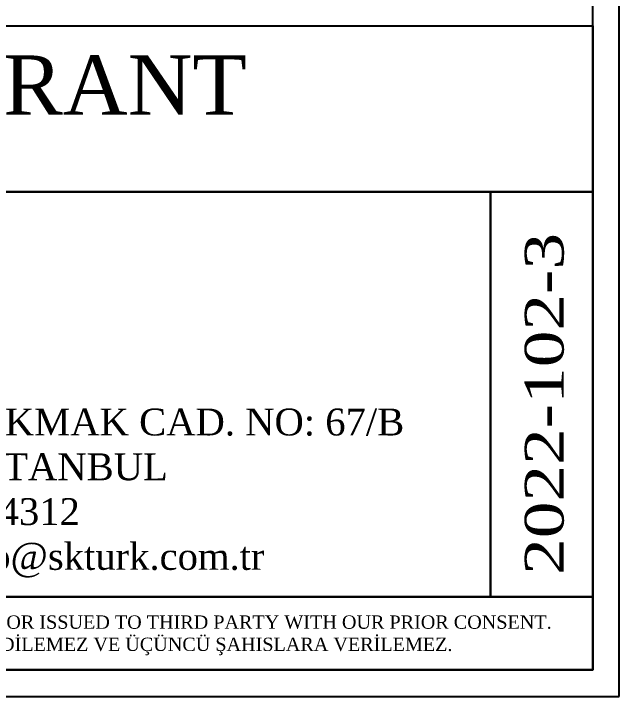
# Model space of a CAD drawing. Header units: centimetres. Extents: x 5488 to 20269, y -31398 to -19684.
# Drawn here: x 19904.1 to 20131.2, y -24865.5 to -24609.2 of the extents above; entities that cross this region are included whole.
import ezdxf
from ezdxf.enums import TextEntityAlignment as Align

# ---------------------------------------------------------------- set-up
doc = ezdxf.new("R2010")
doc.units = ezdxf.units.CM
doc.layers.add('Sktürk ANTET', color=7, linetype='Continuous')
doc.styles.add('CGOMEGA', font='times.ttf', dxfattribs={"height": 15})

msp = doc.modelspace()

# ---------------------------------------------------------------- linework, layer by layer
for points in [[(16016.24, -24865.48), (20131.24, -24865.48), (20131.24, -21925.48), (16016.24, -21925.48)], [(16026.24, -24855.48), (20121.24, -24855.48), (20121.24, -21935.48), (16026.24, -21935.48)]]:
    msp.add_lwpolyline(points, close=True)
at = {"layer": 'Sktürk ANTET'}
for points in [[(19322.69, -24613.8), (20121.24, -24613.8), (20121.24, -24676.08), (19322.69, -24676.08)], [(19667.78, -24676.08), (20082.97, -24676.08), (20082.97, -24828.07), (19667.78, -24828.07)], [(20082.97, -24676.08), (20121.24, -24676.08), (20121.24, -24828.07), (20082.97, -24828.07)], [(19322.69, -24828.07), (20121.24, -24828.07), (20121.24, -24855.48), (19322.69, -24855.48)]]:
    msp.add_lwpolyline(points, close=True, dxfattribs=at)

# ---------------------------------------------------------------- texts
at = {"layer": 'Sktürk ANTET', "style": 'CGOMEGA'}
msp.add_text('MARCELLO MATTEO RESTURANT', height=22.2361, dxfattribs=at).set_placement((19721.96, -24647.15), align=Align.CENTER)
at = {"layer": 'Sktürk ANTET', "style": 'CGOMEGA', "width": 1.25}
msp.add_text('2022-102-3', height=14.569, rotation=90, dxfattribs=at).set_placement((20110.35, -24819.87))
at = {"layer": 'Sktürk ANTET', "attachment_point": 5, "style": 'CGOMEGA'}
for s, insert, char_height, width in [('{\\fTimes New Roman|b0|i0|c162|p18;ÇAĞLAYAN MAH. FEVZİ ÇAKMAK CAD. NO: 67/B \\PKAĞITHANE/ İSTANBUL\\Pp: 0212 909 4312\\Pw: skturk.com.tr | e: info@skturk.com.tr}', (19875.37, -24789.39), 10.0863, 474.4046), ("THIS DRAWING REMAINS THE PROPERTY OF {\\fTimes New Roman|b0|i0|c162|p18;SKTÜRK ENDÜSTRİYEL MUTFAK SAN. VE TİC. LTD. ŞTİ. }AND MAY ONLY BE COPIED COMPLETELY OR PARTY OR ISSUED TO THIRD PARTY WITH OUR PRIOR CONSENT.\\PBU RESİM {\\fTimes New Roman|b0|i0|c162|p18;SKTÜRK ENDÜSTRİYEL MUTFAK SAN. VE TİC. LTD. ŞTİ.'NİN }MALI OLUP YAZILI İZİN OLMADIKÇA KISMEN VEYA TAMAMEN KOPYA EDİLEMEZ VE ÜÇÜNCÜ ŞAHISLARA VERİLEMEZ.", (19726.68, -24842.59), 5, 796.0812)]:
    msp.add_mtext(s, dxfattribs=dict(at, insert=insert, char_height=char_height, width=width))

doc.saveas('drawing.dxf')
